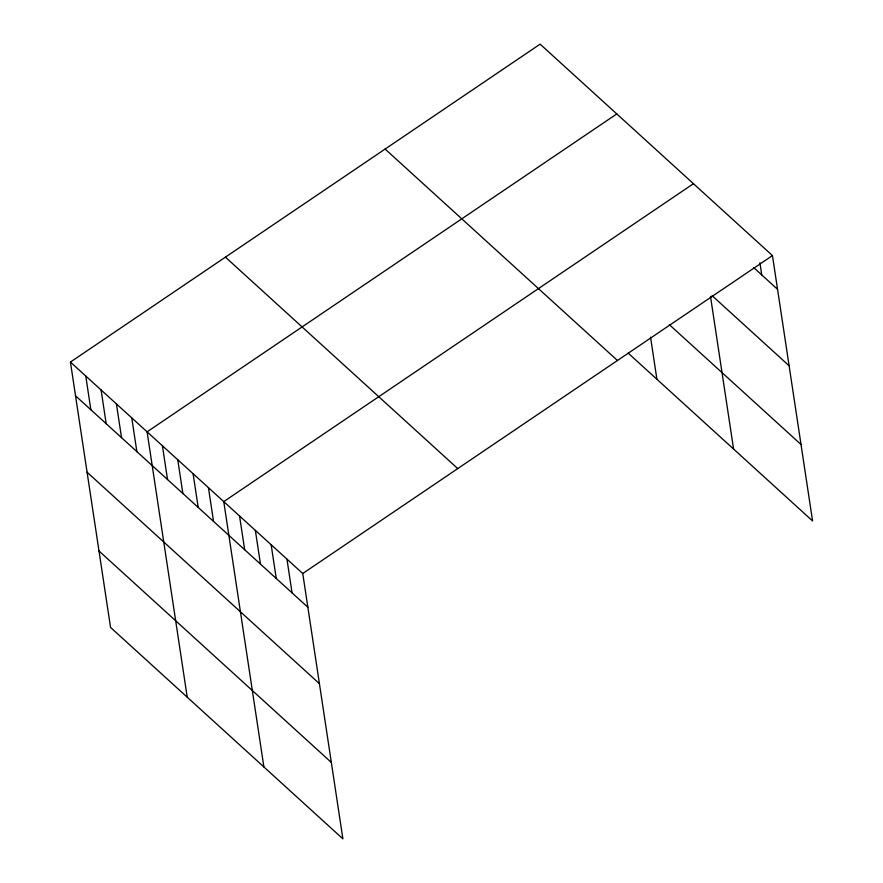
<?xml version="1.0" encoding="UTF-8"?>
<svg xmlns="http://www.w3.org/2000/svg" width="883" height="883" viewBox="0 0 883 883"><rect width="100%" height="100%" fill="white"/><g stroke="black" fill="none" stroke-linecap="round" stroke-linejoin="round"><path stroke-width="1.32" d="M70.43 362.063L302.759 573.509L342.891 838.85L110.552 627.416L70.43 362.063L540.109 44.15L772.448 255.584L812.57 520.937L628.166 353.101M616.787 113.929L147.097 431.842L187.229 697.184M693.453 183.697L223.763 501.61L263.896 766.963M302.759 573.509L772.448 255.584M753.85 267.759L777.548 289.326M712.084 295.662L789.104 365.761M669.314 324.646L801.013 444.502M385.12 149.061L617.449 360.496M225.419 257.152L457.758 468.597M75.53 395.805L307.858 607.239M87.086 472.228L319.414 683.674M98.995 550.981L331.324 762.415M759.91 262.803L761.742 274.944M710.506 296.489L733.585 449.05M650.55 337.229L656.908 379.271M286.953 559.127L292.063 592.857M271.158 544.745L276.258 578.486M255.364 530.374L260.463 564.105M239.558 515.992L244.668 549.734M208.432 487.659L213.531 521.4M193.101 473.707L198.2 507.438M177.759 459.745L182.869 493.487M162.428 445.794L167.527 479.535M131.766 417.88L136.865 451.621M116.424 403.928L121.534 437.67M101.092 389.977L106.192 423.708M85.761 376.026L90.861 409.756"/></g></svg>
